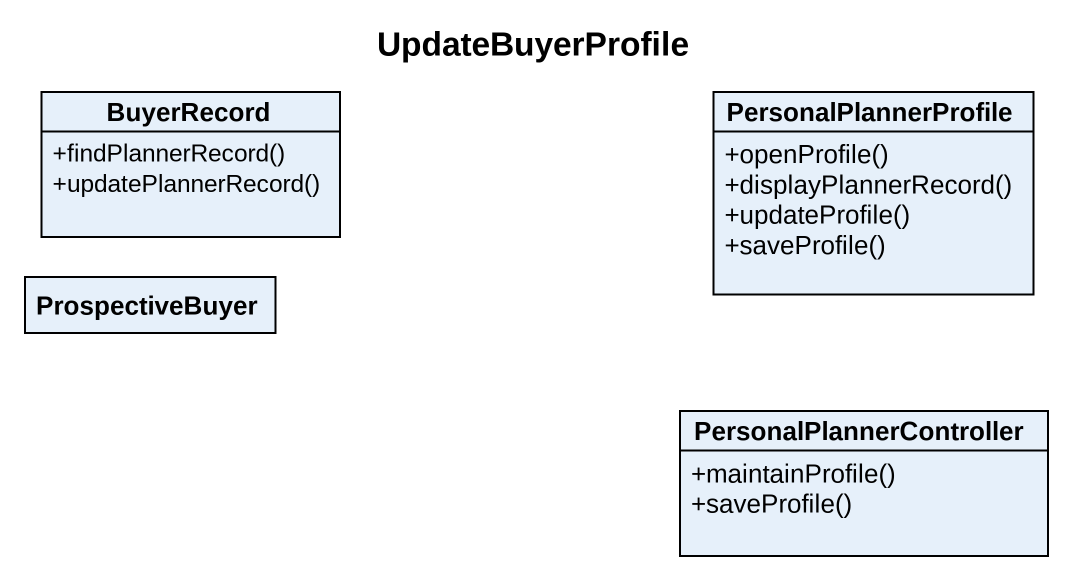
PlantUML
@startuml
title UpdateBuyerProfile
hide circle
hide empty members
skinparam classAttributeIconSize 0
class BuyerRecord {
  +findPlannerRecord()
  +updatePlannerRecord()
}
class PersonalPlannerProfile {
  +openProfile()
  +displayPlannerRecord()
  +updateProfile()
  +saveProfile()
}
class ProspectiveBuyer
class PersonalPlannerController {
  +maintainProfile()
  +saveProfile()
}
@enduml
